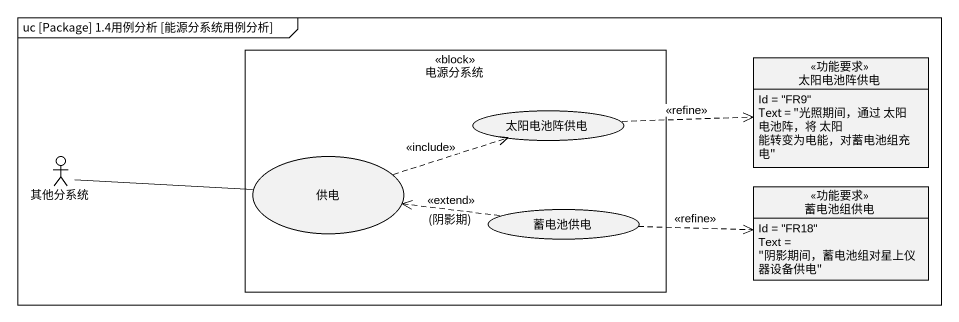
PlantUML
@startuml
mainframe uc [Package] 1.4用例分析 [能源分系统用例分析]
allowmixing
hide circle
hide empty members
rectangle 电源分系统 <<block>> {
  usecase "太阳电池阵供电" as 太阳电池阵供电_2
  usecase 供电
  usecase 蓄电池供电
}
class 太阳电池阵供电 <<功能要求>> {
  Id = "FR9"
  Text = "光照期间，通过 太阳 电池阵，将 太阳 能转变为电能，对蓄电池组充电"
}
actor 其他分系统
class 蓄电池组供电 <<功能要求>> {
  Id = "FR18"
  Text = "阴影期间，蓄电池组对星上仪器设备供电"
}
太阳电池阵供电_2 .right.> 太阳电池阵供电 : <<refine>>
其他分系统 -right- 供电
供电 .right.> 太阳电池阵供电_2 : <<include>>
蓄电池供电 .left.> 供电 : <<extend>>\n(阴影期)
蓄电池供电 .right.> 蓄电池组供电 : <<refine>>
@enduml
